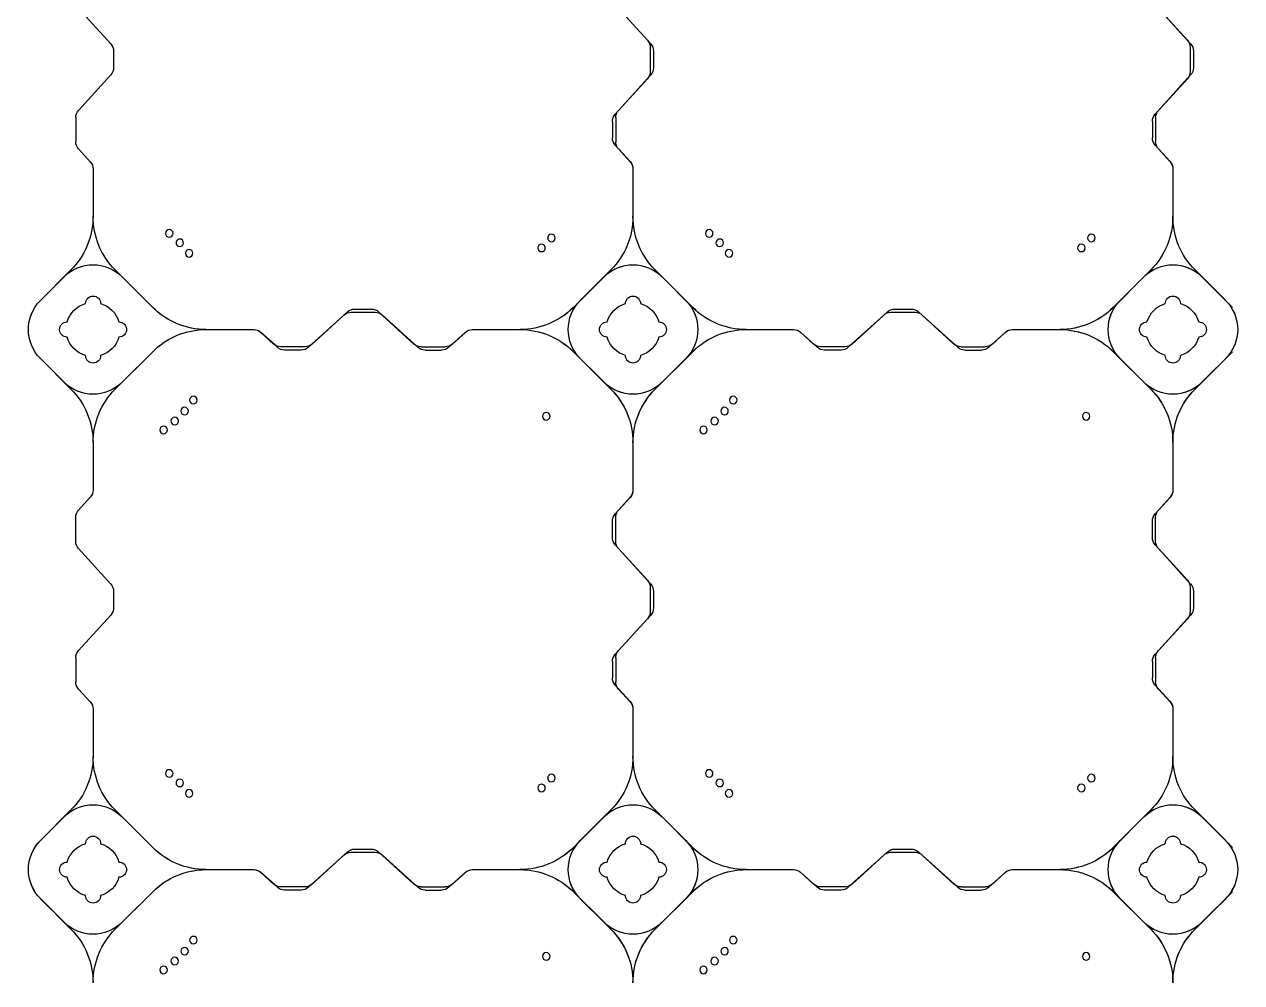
# Model space of a CAD drawing. Header units: millimetres. Extents: x -1612139 to -1260738, y 1141106 to 1536160.
# Drawn here: x -1336991 to -1335864, y 1191971 to 1192859 of the extents above; entities that cross this region are included whole.
import ezdxf

# ---------------------------------------------------------------- set-up
doc = ezdxf.new("R2010")
doc.units = ezdxf.units.MM
doc.header["$LTSCALE"] = 10
doc.layers.get('0').update_dxf_attribs({"linetype": 'CONTINUOUS'})
doc.layers.add('W-FLOAT_BOWL浮筒', color=253, linetype='CONTINUOUS')

# ---------------------------------------------------------------- blocks, each defined once
blk = doc.blocks.new('蓝色')
at = {"layer": 'W-FLOAT_BOWL浮筒', "color": 5}
for p, q in [((9061.6, -6979.1), (9026.8, -6944.4)), ((9451.1, -6979.1), (9485.8, -6944.4)), ((9561.6, -6979.1), (9526.8, -6944.4)), ((9951.1, -6979.1), (9985.8, -6944.4)), ((10061.6, -6979.1), (10026.8, -6944.4)), ((8957.5, -6972.8), (8985.8, -6944.5)), ((8957.5, -6972.7), (8979.4, -6950.8)), ((9033.2, -6950.8), (9061.5, -6979.1)), ((9479.5, -6950.8), (9451.2, -6979.1)), ((9457.5, -6972.8), (9485.8, -6944.5)), ((9457.5, -6972.7), (9479.4, -6950.8)), ((9555.2, -6972.8), (9526.8, -6944.5)), ((9533.2, -6950.8), (9555.2, -6972.7)), ((9533.2, -6950.8), (9561.5, -6979.1)), ((9979.5, -6950.8), (9951.2, -6979.1)), ((9957.5, -6972.8), (9985.8, -6944.5)), ((9957.5, -6972.7), (9979.4, -6950.8)), ((10055.2, -6972.8), (10026.8, -6944.5)), ((10033.2, -6950.8), (10055.2, -6972.7)), ((10033.2, -6950.8), (10061.5, -6979.1)), ((9173.5, -6986.2), (9161.6, -6997)), ((9177, -6983.2), (9161.8, -6997)), ((9202.5, -6983.6), (9180.2, -6983.6)), ((9199, -6980.6), (9183.7, -6980.6)), ((9205.7, -6983.2), (9238.5, -7013)), ((9209.2, -6986.2), (9242, -7016)), ((9303.5, -6986.2), (9270.7, -7016)), ((9307, -6983.2), (9274.2, -7013)), ((9310.2, -6983.6), (9332.5, -6983.6)), ((9313.7, -6980.6), (9329, -6980.6)), ((9335.7, -6983.2), (9350.9, -6997)), ((9339.2, -6986.2), (9351.1, -6997)), ((9673.5, -6986.2), (9661.6, -6997)), ((9677, -6983.2), (9661.8, -6997)), ((9702.5, -6983.6), (9680.2, -6983.6)), ((9699, -6980.6), (9683.7, -6980.6)), ((9705.7, -6983.2), (9738.5, -7013)), ((9709.2, -6986.2), (9742, -7016)), ((9803.5, -6986.2), (9770.7, -7016)), ((9807, -6983.2), (9774.2, -7013)), ((9810.2, -6983.6), (9832.5, -6983.6)), ((9813.7, -6980.6), (9829, -6980.6)), ((9835.7, -6983.2), (9850.9, -6997)), ((9839.2, -6986.2), (9851.1, -6997)), ((9110.9, -6999.6), (9155.1, -6999.6)), ((9110.9, -6999.6), (9154.9, -6999.6)), ((9357.6, -6999.6), (9401.6, -6999.6)), ((9357.8, -6999.6), (9401.6, -6999.6)), ((9610.9, -6999.6), (9655.1, -6999.6)), ((9610.9, -6999.6), (9654.9, -6999.6)), ((9857.6, -6999.6), (9901.6, -6999.6)), ((9857.8, -6999.6), (9901.6, -6999.6)), ((9026.8, -7054.9), (9061.6, -7020.1)), ((9033.2, -7048.4), (9061.5, -7020.1)), ((9245.2, -7015.6), (9267.5, -7015.6)), ((9248.7, -7018.6), (9264, -7018.6)), ((9485.8, -7054.9), (9451.1, -7020.1)), ((9479.5, -7048.4), (9451.2, -7020.1)), ((9526.8, -7054.9), (9561.6, -7020.1)), ((9533.2, -7048.4), (9561.5, -7020.1)), ((9745.2, -7015.6), (9767.5, -7015.6)), ((9748.7, -7018.6), (9764, -7018.6)), ((9985.8, -7054.9), (9951.1, -7020.1)), ((9979.5, -7048.4), (9951.2, -7020.1)), ((10026.8, -7054.9), (10061.6, -7020.1)), ((10033.2, -7048.4), (10061.5, -7020.1)), ((8979.4, -7048.4), (8957.5, -7026.5)), ((8957.5, -7026.5), (8985.8, -7054.8)), ((9479.4, -7048.4), (9457.5, -7026.5)), ((9457.5, -7026.5), (9485.8, -7054.8)), ((9555.2, -7026.5), (9526.8, -7054.8)), ((9555.2, -7026.5), (9533.2, -7048.4)), ((9979.4, -7048.4), (9957.5, -7026.5)), ((9957.5, -7026.5), (9985.8, -7054.8)), ((10055.2, -7026.5), (10026.8, -7054.8)), ((10055.2, -7026.5), (10033.2, -7048.4)), ((9006.3, -7148.2), (9006.3, -7104.2)), ((9506.3, -7148.4), (9506.3, -7104.2)), ((9506.3, -7148.2), (9506.3, -7104.2)), ((10006.3, -7148.4), (10006.3, -7104.2)), ((10006.3, -7148.2), (10006.3, -7104.2)), ((8992.9, -7166.8), (9003.7, -7154.9)), ((9489.9, -7170.3), (9503.7, -7155.1)), ((9492.9, -7166.8), (9503.7, -7154.9)), ((9989.9, -7170.3), (10003.7, -7155.1)), ((9992.9, -7166.8), (10003.7, -7154.9)), ((8990.3, -7195.8), (8990.3, -7173.5)), ((9487.3, -7192.3), (9487.3, -7177)), ((9490.3, -7195.8), (9490.3, -7173.5)), ((9987.3, -7192.3), (9987.3, -7177)), ((9990.3, -7195.8), (9990.3, -7173.5)), ((8992.9, -7202.5), (9022.7, -7235.3)), ((9489.9, -7199), (9519.7, -7231.8)), ((9492.9, -7202.5), (9522.7, -7235.3)), ((9989.9, -7199), (10019.7, -7231.8)), ((9992.9, -7202.5), (10022.7, -7235.3)), ((9025.3, -7257.3), (9025.3, -7242)), ((9522.3, -7260.8), (9522.3, -7238.5)), ((9525.3, -7257.3), (9525.3, -7242)), ((10022.3, -7260.8), (10022.3, -7238.5)), ((10025.3, -7257.3), (10025.3, -7242)), ((8992.9, -7296.8), (9022.7, -7264)), ((9489.9, -7300.3), (9519.7, -7267.5)), ((9492.9, -7296.8), (9522.7, -7264)), ((9989.9, -7300.3), (10019.7, -7267.5)), ((9992.9, -7296.8), (10022.7, -7264)), ((8990.3, -7303.5), (8990.3, -7325.8)), ((9490.3, -7303.5), (9490.3, -7325.8)), ((9990.3, -7303.5), (9990.3, -7325.8)), ((9487.3, -7307), (9487.3, -7322.3)), ((9987.3, -7307), (9987.3, -7322.3)), ((8992.9, -7332.5), (9003.7, -7344.4)), ((9489.9, -7329), (9503.7, -7344.2)), ((9492.9, -7332.5), (9503.7, -7344.4)), ((9989.9, -7329), (10003.7, -7344.2)), ((9992.9, -7332.5), (10003.7, -7344.4)), ((9006.3, -7394.9), (9006.3, -7351.1)), ((9506.3, -7394.9), (9506.3, -7350.9)), ((9506.3, -7394.9), (9506.3, -7351.1)), ((10006.3, -7394.9), (10006.3, -7350.9)), ((10006.3, -7394.9), (10006.3, -7351.1)), ((8957.5, -7472.8), (8985.8, -7444.5)), ((8957.5, -7472.7), (8979.4, -7450.8)), ((9061.6, -7479.1), (9026.8, -7444.4)), ((9033.2, -7450.8), (9061.5, -7479.1)), ((9451.1, -7479.1), (9485.8, -7444.4)), ((9479.5, -7450.8), (9451.2, -7479.1)), ((9457.5, -7472.8), (9485.8, -7444.5)), ((9457.5, -7472.7), (9479.4, -7450.8)), ((9561.6, -7479.1), (9526.8, -7444.4)), ((9555.2, -7472.8), (9526.8, -7444.5)), ((9533.2, -7450.8), (9555.2, -7472.7)), ((9533.2, -7450.8), (9561.5, -7479.1)), ((9951.1, -7479.1), (9985.8, -7444.4)), ((9979.5, -7450.8), (9951.2, -7479.1)), ((9957.5, -7472.8), (9985.8, -7444.5)), ((9957.5, -7472.7), (9979.4, -7450.8)), ((10061.6, -7479.1), (10026.8, -7444.4)), ((10055.2, -7472.8), (10026.8, -7444.5)), ((10033.2, -7450.8), (10055.2, -7472.7)), ((10033.2, -7450.8), (10061.5, -7479.1)), ((9177, -7483.2), (9161.8, -7497)), ((9202.5, -7483.6), (9180.2, -7483.6)), ((9199, -7480.6), (9183.7, -7480.6)), ((9205.7, -7483.2), (9238.5, -7513)), ((9307, -7483.2), (9274.2, -7513)), ((9310.2, -7483.6), (9332.5, -7483.6)), ((9313.7, -7480.6), (9329, -7480.6)), ((9335.7, -7483.2), (9350.9, -7497)), ((9677, -7483.2), (9661.8, -7497)), ((9702.5, -7483.6), (9680.2, -7483.6)), ((9699, -7480.6), (9683.7, -7480.6)), ((9705.7, -7483.2), (9738.5, -7513)), ((9807, -7483.2), (9774.2, -7513)), ((9810.2, -7483.6), (9832.5, -7483.6)), ((9813.7, -7480.6), (9829, -7480.6)), ((9835.7, -7483.2), (9850.9, -7497)), ((9173.5, -7486.2), (9161.6, -7497)), ((9209.2, -7486.2), (9242, -7516)), ((9303.5, -7486.2), (9270.7, -7516)), ((9339.2, -7486.2), (9351.1, -7497)), ((9673.5, -7486.2), (9661.6, -7497)), ((9709.2, -7486.2), (9742, -7516)), ((9803.5, -7486.2), (9770.7, -7516)), ((9839.2, -7486.2), (9851.1, -7497)), ((9110.9, -7499.6), (9155.1, -7499.6)), ((9110.9, -7499.6), (9154.9, -7499.6)), ((9357.6, -7499.6), (9401.6, -7499.6)), ((9357.8, -7499.6), (9401.6, -7499.6)), ((9610.9, -7499.6), (9655.1, -7499.6)), ((9610.9, -7499.6), (9654.9, -7499.6)), ((9857.6, -7499.6), (9901.6, -7499.6)), ((9857.8, -7499.6), (9901.6, -7499.6)), ((9245.2, -7515.6), (9267.5, -7515.6)), ((9248.7, -7518.6), (9264, -7518.6)), ((9745.2, -7515.6), (9767.5, -7515.6)), ((9748.7, -7518.6), (9764, -7518.6)), ((8979.4, -7548.4), (8957.5, -7526.5)), ((8957.5, -7526.5), (8985.8, -7554.8)), ((9026.8, -7554.9), (9061.6, -7520.1)), ((9033.2, -7548.4), (9061.5, -7520.1)), ((9485.8, -7554.9), (9451.1, -7520.1)), ((9479.5, -7548.4), (9451.2, -7520.1)), ((9479.4, -7548.4), (9457.5, -7526.5)), ((9457.5, -7526.5), (9485.8, -7554.8)), ((9526.8, -7554.9), (9561.6, -7520.1)), ((9555.2, -7526.5), (9526.8, -7554.8)), ((9533.2, -7548.4), (9561.5, -7520.1)), ((9555.2, -7526.5), (9533.2, -7548.4)), ((9985.8, -7554.9), (9951.1, -7520.1)), ((9979.5, -7548.4), (9951.2, -7520.1)), ((9979.4, -7548.4), (9957.5, -7526.5)), ((9957.5, -7526.5), (9985.8, -7554.8)), ((10026.8, -7554.9), (10061.6, -7520.1)), ((10055.2, -7526.5), (10026.8, -7554.8)), ((10033.2, -7548.4), (10061.5, -7520.1)), ((10055.2, -7526.5), (10033.2, -7548.4)), ((9006.3, -7648.2), (9006.3, -7604.2)), ((9506.3, -7648.4), (9506.3, -7604.2)), ((9506.3, -7648.2), (9506.3, -7604.2)), ((10006.3, -7648.4), (10006.3, -7604.2)), ((10006.3, -7648.2), (10006.3, -7604.2)), ((8992.9, -7666.8), (9003.7, -7654.9)), ((9489.9, -7670.3), (9503.7, -7655.1)), ((9492.9, -7666.8), (9503.7, -7654.9)), ((9989.9, -7670.3), (10003.7, -7655.1)), ((9992.9, -7666.8), (10003.7, -7654.9)), ((8990.3, -7695.8), (8990.3, -7673.5)), ((9487.3, -7692.3), (9487.3, -7677)), ((9490.3, -7695.8), (9490.3, -7673.5)), ((9987.3, -7692.3), (9987.3, -7677)), ((9990.3, -7695.8), (9990.3, -7673.5)), ((9489.9, -7699), (9519.7, -7731.8)), ((9989.9, -7699), (10019.7, -7731.8)), ((8992.9, -7702.5), (9022.7, -7735.3)), ((9492.9, -7702.5), (9522.7, -7735.3)), ((9992.9, -7702.5), (10022.7, -7735.3)), ((9025.3, -7757.3), (9025.3, -7742)), ((9522.3, -7760.8), (9522.3, -7738.5)), ((9525.3, -7757.3), (9525.3, -7742)), ((10022.3, -7760.8), (10022.3, -7738.5)), ((10025.3, -7757.3), (10025.3, -7742)), ((8992.9, -7796.8), (9022.7, -7764)), ((9492.9, -7796.8), (9522.7, -7764)), ((9992.9, -7796.8), (10022.7, -7764)), ((9489.9, -7800.3), (9519.7, -7767.5)), ((9989.9, -7800.3), (10019.7, -7767.5))]:
    blk.add_line(p, q, dxfattribs=at)
for centre in [(9071.6, -6906.7), (9571.6, -6906.7), (9081.9, -6914.9), (9091.1, -6924.1), (9426, -6919.3), (9581.9, -6914.9), (9591.1, -6924.1), (9926, -6919.3), (9099.2, -6934.3), (9599.2, -6934.3), (9095.3, -7070.2), (9595.3, -7070.2), (9086.6, -7079.9), (9421.6, -7075.2), (9586.6, -7079.9), (9921.6, -7075.2), (9076.9, -7088.6), (9430.8, -7084.4), (9576.9, -7088.6), (9930.8, -7084.4), (9071.6, -7406.7), (9571.6, -7406.7), (9081.9, -7414.9), (9426, -7419.3), (9581.9, -7414.9), (9926, -7419.3), (9091.1, -7424.1), (9591.1, -7424.1), (9099.2, -7434.3), (9599.2, -7434.3), (9095.3, -7570.2), (9421.6, -7575.2), (9595.3, -7570.2), (9921.6, -7575.2), (9076.9, -7588.6), (9086.6, -7579.9), (9430.8, -7584.4), (9576.9, -7588.6), (9586.6, -7579.9), (9930.8, -7584.4)]:
    blk.add_circle(centre, 3.5, dxfattribs=at)
for centre, radius, start, end in [((8936.3, -6895), 70, 315, 0), ((9076.3, -6894.9), 70, 180, 225), ((9436.3, -6894.9), 70, 315, 0), ((9436.3, -6895), 70, 315, 0), ((9576.3, -6894.9), 70, 180, 225), ((9576.3, -6895), 70, 180, 225), ((9936.3, -6894.9), 70, 315, 0), ((9936.3, -6895), 70, 315, 0), ((10076.3, -6894.9), 70, 180, 225), ((10076.3, -6895), 70, 180, 225), ((9006.3, -6977.7), 38, 45, 135), ((9506.3, -6977.7), 38, 45, 135), ((9506.4, -6977.7), 38, 45, 135), ((10006.3, -6977.7), 38, 45, 135), ((10006.4, -6977.7), 38, 45, 135), ((8984.4, -6999.6), 38, 135, 225), ((8984.4, -6999.7), 38, 135, 225), ((9006.3, -6999.6), 25, 106.2602, 163.7398), ((9006.3, -6999.6), 25, 106.2602, 163.7398), ((9006.3, -6975.6), 7, 0, 180), ((9006.3, -6975.6), 7, 0, 180), ((9006.3, -6999.6), 25, 16.2602, 73.7398), ((9006.3, -6999.6), 25, 16.2602, 73.7398), ((9484.4, -6999.6), 38, 135, 225), ((9484.4, -6999.7), 38, 135, 225), ((9506.3, -6999.6), 25, 106.2602, 163.7398), ((9506.3, -6999.6), 25, 106.2602, 163.7398), ((9506.3, -6999.6), 25, 106.2602, 163.7398), ((9506.3, -6999.6), 25, 106.2602, 163.7398), ((9506.3, -6975.6), 7, 0, 180), ((9506.3, -6975.6), 7, 0, 180), ((9506.3, -6975.6), 7, 0, 180), ((9506.3, -6975.6), 7, 0, 180), ((9506.3, -6999.6), 25, 16.2602, 73.7398), ((9506.3, -6999.6), 25, 16.2602, 73.7398), ((9506.3, -6999.6), 25, 16.2602, 73.7398), ((9506.3, -6999.6), 25, 16.2602, 73.7398), ((9528.3, -6999.6), 38, 315, 45), ((9528.3, -6999.7), 38, 315, 45), ((9984.4, -6999.6), 38, 135, 225), ((9984.4, -6999.7), 38, 135, 225), ((10006.3, -6999.6), 25, 106.2602, 163.7398), ((10006.3, -6999.6), 25, 106.2602, 163.7398), ((10006.3, -6999.6), 25, 106.2602, 163.7398), ((10006.3, -6999.6), 25, 106.2602, 163.7398), ((10006.3, -6975.6), 7, 0, 180), ((10006.3, -6975.6), 7, 0, 180), ((10006.3, -6975.6), 7, 0, 180), ((10006.3, -6975.6), 7, 0, 180), ((10006.3, -6999.6), 25, 16.2602, 73.7398), ((10006.3, -6999.6), 25, 16.2602, 73.7398), ((10006.3, -6999.6), 25, 16.2602, 73.7398), ((10006.3, -6999.6), 25, 16.2602, 73.7398), ((10028.3, -6999.6), 38, 315, 45), ((10028.3, -6999.7), 38, 315, 45), ((9111, -6929.6), 70, 225, 270), ((9111.1, -6929.6), 70, 225, 270), ((9180.2, -6993.6), 10, 90, 132.2737), ((9183.7, -6990.6), 10, 90, 132.2737), ((9199, -6990.6), 10, 47.7263, 90), ((9202.5, -6993.6), 10, 47.7263, 90), ((9310.2, -6993.6), 10, 90, 132.2737), ((9313.7, -6990.6), 10, 90, 132.2737), ((9329, -6990.6), 10, 47.7263, 90), ((9332.5, -6993.6), 10, 47.7263, 90), ((9401.6, -6929.6), 70, 270, 315), ((9401.7, -6929.6), 70, 270, 315), ((9611, -6929.6), 70, 225, 270), ((9611.1, -6929.6), 70, 225, 270), ((9680.2, -6993.6), 10, 90, 132.2737), ((9683.7, -6990.6), 10, 90, 132.2737), ((9699, -6990.6), 10, 47.7263, 90), ((9702.5, -6993.6), 10, 47.7263, 90), ((9810.2, -6993.6), 10, 90, 132.2737), ((9813.7, -6990.6), 10, 90, 132.2737), ((9829, -6990.6), 10, 47.7263, 90), ((9832.5, -6993.6), 10, 47.7263, 90), ((9901.6, -6929.6), 70, 270, 315), ((9901.7, -6929.6), 70, 270, 315), ((8982.3, -6999.6), 7, 90, 270), ((8982.3, -6999.6), 7, 90, 270), ((9030.3, -6999.6), 7, 270, 90), ((9030.3, -6999.6), 7, 270, 90), ((9111, -7069.6), 70, 90, 135), ((9111.1, -7069.6), 70, 90, 135), ((9154.9, -6989.6), 10, 270, 312.2737), ((9155.1, -6989.6), 10, 270, 312.2737), ((9357.6, -6989.6), 10, 227.7263, 270), ((9357.8, -6989.6), 10, 227.7263, 270), ((9401.6, -7069.6), 70, 45, 90), ((9401.7, -7069.6), 70, 45, 90), ((9482.3, -6999.6), 7, 90, 270), ((9482.3, -6999.6), 7, 90, 270), ((9482.3, -6999.6), 7, 90, 270), ((9482.3, -6999.6), 7, 90, 270), ((9530.3, -6999.6), 7, 270, 90), ((9530.3, -6999.6), 7, 270, 90), ((9530.3, -6999.6), 7, 270, 90), ((9530.3, -6999.6), 7, 270, 90), ((9611, -7069.6), 70, 90, 135), ((9611.1, -7069.6), 70, 90, 135), ((9654.9, -6989.6), 10, 270, 312.2737), ((9655.1, -6989.6), 10, 270, 312.2737), ((9857.6, -6989.6), 10, 227.7263, 270), ((9857.8, -6989.6), 10, 227.7263, 270), ((9901.6, -7069.6), 70, 45, 90), ((9901.7, -7069.6), 70, 45, 90), ((9982.3, -6999.6), 7, 90, 270), ((9982.3, -6999.6), 7, 90, 270), ((9982.3, -6999.6), 7, 90, 270), ((9982.3, -6999.6), 7, 90, 270), ((10030.3, -6999.6), 7, 270, 90), ((10030.3, -6999.6), 7, 270, 90), ((10030.3, -6999.6), 7, 270, 90), ((10030.3, -6999.6), 7, 270, 90), ((9006.3, -6999.6), 25, 196.2602, 253.7398), ((9006.3, -6999.6), 25, 196.2602, 253.7398), ((9006.3, -6999.6), 25, 286.2602, 343.7398), ((9006.3, -6999.6), 25, 286.2602, 343.7398), ((9506.3, -6999.6), 25, 196.2602, 253.7398), ((9506.3, -6999.6), 25, 196.2602, 253.7398), ((9506.3, -6999.6), 25, 196.2602, 253.7398), ((9506.3, -6999.6), 25, 196.2602, 253.7398), ((9506.3, -6999.6), 25, 286.2602, 343.7398), ((9506.3, -6999.6), 25, 286.2602, 343.7398), ((9506.3, -6999.6), 25, 286.2602, 343.7398), ((9506.3, -6999.6), 25, 286.2602, 343.7398), ((10006.3, -6999.6), 25, 196.2602, 253.7398), ((10006.3, -6999.6), 25, 196.2602, 253.7398), ((10006.3, -6999.6), 25, 196.2602, 253.7398), ((10006.3, -6999.6), 25, 196.2602, 253.7398), ((10006.3, -6999.6), 25, 286.2602, 343.7398), ((10006.3, -6999.6), 25, 286.2602, 343.7398), ((10006.3, -6999.6), 25, 286.2602, 343.7398), ((10006.3, -6999.6), 25, 286.2602, 343.7398), ((9245.2, -7005.6), 10, 227.7263, 270), ((9248.7, -7008.6), 10, 227.7263, 270), ((9264, -7008.6), 10, 270, 312.2737), ((9267.5, -7005.6), 10, 270, 312.2737), ((9745.2, -7005.6), 10, 227.7263, 270), ((9748.7, -7008.6), 10, 227.7263, 270), ((9764, -7008.6), 10, 270, 312.2737), ((9767.5, -7005.6), 10, 270, 312.2737), ((9006.3, -7023.6), 7, 180, 0), ((9006.3, -7023.6), 7, 180, 0), ((9506.3, -7023.6), 7, 180, 0), ((9506.3, -7023.6), 7, 180, 0), ((9506.3, -7023.6), 7, 180, 0), ((9506.3, -7023.6), 7, 180, 0), ((10006.3, -7023.6), 7, 180, 0), ((10006.3, -7023.6), 7, 180, 0), ((10006.3, -7023.6), 7, 180, 0), ((10006.3, -7023.6), 7, 180, 0), ((9006.3, -7021.6), 38, 225, 315), ((8936.3, -7104.3), 70, 0, 45), ((9076.3, -7104.3), 70, 135, 180), ((9506.3, -7021.6), 38, 225, 315), ((9506.4, -7021.6), 38, 225, 315), ((9436.3, -7104.3), 70, 0, 45), ((9436.3, -7104.3), 70, 0, 45), ((9576.3, -7104.3), 70, 135, 180), ((9576.3, -7104.3), 70, 135, 180), ((10006.3, -7021.6), 38, 225, 315), ((10006.4, -7021.6), 38, 225, 315), ((9936.3, -7104.3), 70, 0, 45), ((9936.3, -7104.3), 70, 0, 45), ((10076.3, -7104.3), 70, 135, 180), ((10076.3, -7104.3), 70, 135, 180), ((8996.3, -7148.2), 10, 317.7263, 0), ((9496.3, -7148.2), 10, 317.7263, 0), ((9496.3, -7148.4), 10, 317.7263, 0), ((9996.3, -7148.2), 10, 317.7263, 0), ((9996.3, -7148.4), 10, 317.7263, 0), ((9000.3, -7173.5), 10, 137.7263, 180), ((9500.3, -7173.5), 10, 137.7263, 180), ((10000.3, -7173.5), 10, 137.7263, 180), ((9497.3, -7177), 10, 137.7263, 180), ((9997.3, -7177), 10, 137.7263, 180), ((9497.3, -7192.3), 10, 180, 222.2737), ((9997.3, -7192.3), 10, 180, 222.2737), ((9000.3, -7195.8), 10, 180, 222.2737), ((9500.3, -7195.8), 10, 180, 222.2737), ((10000.3, -7195.8), 10, 180, 222.2737), ((9015.3, -7242), 10, 0, 42.2737), ((9512.3, -7238.5), 10, 0, 42.2737), ((9515.3, -7242), 10, 0, 42.2737), ((10012.3, -7238.5), 10, 0, 42.2737), ((10015.3, -7242), 10, 0, 42.2737), ((9015.3, -7257.3), 10, 317.7263, 0), ((9515.3, -7257.3), 10, 317.7263, 0), ((10015.3, -7257.3), 10, 317.7263, 0), ((9512.3, -7260.8), 10, 317.7263, 0), ((10012.3, -7260.8), 10, 317.7263, 0), ((9000.3, -7303.5), 10, 137.7263, 180), ((9497.3, -7307), 10, 137.7263, 180), ((9500.3, -7303.5), 10, 137.7263, 180), ((9997.3, -7307), 10, 137.7263, 180), ((10000.3, -7303.5), 10, 137.7263, 180), ((9000.3, -7325.8), 10, 180, 222.2737), ((9497.3, -7322.3), 10, 180, 222.2737), ((9500.3, -7325.8), 10, 180, 222.2737), ((9997.3, -7322.3), 10, 180, 222.2737), ((10000.3, -7325.8), 10, 180, 222.2737), ((8996.3, -7351.1), 10, 0, 42.2737), ((9496.3, -7350.9), 10, 0, 42.2737), ((9496.3, -7351.1), 10, 0, 42.2737), ((9996.3, -7350.9), 10, 0, 42.2737), ((9996.3, -7351.1), 10, 0, 42.2737), ((8936.3, -7395), 70, 315, 0), ((9076.3, -7394.9), 70, 180, 225), ((9436.3, -7394.9), 70, 315, 0), ((9436.3, -7395), 70, 315, 0), ((9576.3, -7394.9), 70, 180, 225), ((9576.3, -7395), 70, 180, 225), ((9936.3, -7394.9), 70, 315, 0), ((9936.3, -7395), 70, 315, 0), ((10076.3, -7394.9), 70, 180, 225), ((10076.3, -7395), 70, 180, 225), ((9006.3, -7477.7), 38, 45, 135), ((9506.3, -7477.7), 38, 45, 135), ((9506.4, -7477.7), 38, 45, 135), ((10006.3, -7477.7), 38, 45, 135), ((10006.4, -7477.7), 38, 45, 135), ((8984.4, -7499.6), 38, 135, 225), ((8984.4, -7499.7), 38, 135, 225), ((9006.3, -7475.6), 7, 0, 180), ((9006.3, -7475.6), 7, 0, 180), ((9484.4, -7499.6), 38, 135, 225), ((9484.4, -7499.7), 38, 135, 225), ((9506.3, -7475.6), 7, 0, 180), ((9506.3, -7475.6), 7, 0, 180), ((9506.3, -7475.6), 7, 0, 180), ((9506.3, -7475.6), 7, 0, 180), ((9528.3, -7499.6), 38, 315, 45), ((9528.3, -7499.7), 38, 315, 45), ((9984.4, -7499.6), 38, 135, 225), ((9984.4, -7499.7), 38, 135, 225), ((10006.3, -7475.6), 7, 0, 180), ((10006.3, -7475.6), 7, 0, 180), ((10006.3, -7475.6), 7, 0, 180), ((10006.3, -7475.6), 7, 0, 180), ((10028.3, -7499.6), 38, 315, 45), ((10028.3, -7499.7), 38, 315, 45), ((9006.3, -7499.6), 25, 106.2602, 163.7398), ((9006.3, -7499.6), 25, 106.2602, 163.7398), ((9006.3, -7499.6), 25, 16.2602, 73.7398), ((9006.3, -7499.6), 25, 16.2602, 73.7398), ((9111, -7429.6), 70, 225, 270), ((9111.1, -7429.6), 70, 225, 270), ((9180.2, -7493.6), 10, 90, 132.2737), ((9183.7, -7490.6), 10, 90, 132.2737), ((9199, -7490.6), 10, 47.7263, 90), ((9202.5, -7493.6), 10, 47.7263, 90), ((9310.2, -7493.6), 10, 90, 132.2737), ((9313.7, -7490.6), 10, 90, 132.2737), ((9329, -7490.6), 10, 47.7263, 90), ((9332.5, -7493.6), 10, 47.7263, 90), ((9401.6, -7429.6), 70, 270, 315), ((9401.7, -7429.6), 70, 270, 315), ((9506.3, -7499.6), 25, 106.2602, 163.7398), ((9506.3, -7499.6), 25, 106.2602, 163.7398), ((9506.3, -7499.6), 25, 106.2602, 163.7398), ((9506.3, -7499.6), 25, 106.2602, 163.7398), ((9506.3, -7499.6), 25, 16.2602, 73.7398), ((9506.3, -7499.6), 25, 16.2602, 73.7398), ((9506.3, -7499.6), 25, 16.2602, 73.7398), ((9506.3, -7499.6), 25, 16.2602, 73.7398), ((9611, -7429.6), 70, 225, 270), ((9611.1, -7429.6), 70, 225, 270), ((9680.2, -7493.6), 10, 90, 132.2737), ((9683.7, -7490.6), 10, 90, 132.2737), ((9699, -7490.6), 10, 47.7263, 90), ((9702.5, -7493.6), 10, 47.7263, 90), ((9810.2, -7493.6), 10, 90, 132.2737), ((9813.7, -7490.6), 10, 90, 132.2737), ((9829, -7490.6), 10, 47.7263, 90), ((9832.5, -7493.6), 10, 47.7263, 90), ((9901.6, -7429.6), 70, 270, 315), ((9901.7, -7429.6), 70, 270, 315), ((10006.3, -7499.6), 25, 106.2602, 163.7398), ((10006.3, -7499.6), 25, 106.2602, 163.7398), ((10006.3, -7499.6), 25, 106.2602, 163.7398), ((10006.3, -7499.6), 25, 106.2602, 163.7398), ((10006.3, -7499.6), 25, 16.2602, 73.7398), ((10006.3, -7499.6), 25, 16.2602, 73.7398), ((10006.3, -7499.6), 25, 16.2602, 73.7398), ((10006.3, -7499.6), 25, 16.2602, 73.7398), ((8982.3, -7499.6), 7, 90, 270), ((8982.3, -7499.6), 7, 90, 270), ((9030.3, -7499.6), 7, 270, 90), ((9030.3, -7499.6), 7, 270, 90), ((9482.3, -7499.6), 7, 90, 270), ((9482.3, -7499.6), 7, 90, 270), ((9482.3, -7499.6), 7, 90, 270), ((9482.3, -7499.6), 7, 90, 270), ((9530.3, -7499.6), 7, 270, 90), ((9530.3, -7499.6), 7, 270, 90), ((9530.3, -7499.6), 7, 270, 90), ((9530.3, -7499.6), 7, 270, 90), ((9982.3, -7499.6), 7, 90, 270), ((9982.3, -7499.6), 7, 90, 270), ((9982.3, -7499.6), 7, 90, 270), ((9982.3, -7499.6), 7, 90, 270), ((10030.3, -7499.6), 7, 270, 90), ((10030.3, -7499.6), 7, 270, 90), ((10030.3, -7499.6), 7, 270, 90), ((10030.3, -7499.6), 7, 270, 90), ((9006.3, -7499.6), 25, 196.2602, 253.7398), ((9006.3, -7499.6), 25, 196.2602, 253.7398), ((9006.3, -7499.6), 25, 286.2602, 343.7398), ((9006.3, -7499.6), 25, 286.2602, 343.7398), ((9111, -7569.6), 70, 90, 135), ((9111.1, -7569.6), 70, 90, 135), ((9154.9, -7489.6), 10, 270, 312.2737), ((9155.1, -7489.6), 10, 270, 312.2737), ((9357.6, -7489.6), 10, 227.7263, 270), ((9357.8, -7489.6), 10, 227.7263, 270), ((9401.6, -7569.6), 70, 45, 90), ((9401.7, -7569.6), 70, 45, 90), ((9506.3, -7499.6), 25, 196.2602, 253.7398), ((9506.3, -7499.6), 25, 196.2602, 253.7398), ((9506.3, -7499.6), 25, 196.2602, 253.7398), ((9506.3, -7499.6), 25, 196.2602, 253.7398), ((9506.3, -7499.6), 25, 286.2602, 343.7398), ((9506.3, -7499.6), 25, 286.2602, 343.7398), ((9506.3, -7499.6), 25, 286.2602, 343.7398), ((9506.3, -7499.6), 25, 286.2602, 343.7398), ((9611, -7569.6), 70, 90, 135), ((9611.1, -7569.6), 70, 90, 135), ((9654.9, -7489.6), 10, 270, 312.2737), ((9655.1, -7489.6), 10, 270, 312.2737), ((9857.6, -7489.6), 10, 227.7263, 270), ((9857.8, -7489.6), 10, 227.7263, 270), ((9901.6, -7569.6), 70, 45, 90), ((9901.7, -7569.6), 70, 45, 90), ((10006.3, -7499.6), 25, 196.2602, 253.7398), ((10006.3, -7499.6), 25, 196.2602, 253.7398), ((10006.3, -7499.6), 25, 196.2602, 253.7398), ((10006.3, -7499.6), 25, 196.2602, 253.7398), ((10006.3, -7499.6), 25, 286.2602, 343.7398), ((10006.3, -7499.6), 25, 286.2602, 343.7398), ((10006.3, -7499.6), 25, 286.2602, 343.7398), ((10006.3, -7499.6), 25, 286.2602, 343.7398), ((9245.2, -7505.6), 10, 227.7263, 270), ((9248.7, -7508.6), 10, 227.7263, 270), ((9264, -7508.6), 10, 270, 312.2737), ((9267.5, -7505.6), 10, 270, 312.2737), ((9745.2, -7505.6), 10, 227.7263, 270), ((9748.7, -7508.6), 10, 227.7263, 270), ((9764, -7508.6), 10, 270, 312.2737), ((9767.5, -7505.6), 10, 270, 312.2737), ((9006.3, -7523.6), 7, 180, 0), ((9006.3, -7523.6), 7, 180, 0), ((9506.3, -7523.6), 7, 180, 0), ((9506.3, -7523.6), 7, 180, 0), ((9506.3, -7523.6), 7, 180, 0), ((9506.3, -7523.6), 7, 180, 0), ((10006.3, -7523.6), 7, 180, 0), ((10006.3, -7523.6), 7, 180, 0), ((10006.3, -7523.6), 7, 180, 0), ((10006.3, -7523.6), 7, 180, 0), ((9006.3, -7521.6), 38, 225, 315), ((9506.3, -7521.6), 38, 225, 315), ((9506.4, -7521.6), 38, 225, 315), ((10006.3, -7521.6), 38, 225, 315), ((10006.4, -7521.6), 38, 225, 315), ((8936.3, -7604.3), 70, 0, 45), ((9076.3, -7604.3), 70, 135, 180), ((9436.3, -7604.3), 70, 0, 45), ((9436.3, -7604.3), 70, 0, 45), ((9576.3, -7604.3), 70, 135, 180), ((9576.3, -7604.3), 70, 135, 180), ((9936.3, -7604.3), 70, 0, 45), ((9936.3, -7604.3), 70, 0, 45), ((10076.3, -7604.3), 70, 135, 180), ((10076.3, -7604.3), 70, 135, 180), ((8996.3, -7648.2), 10, 317.7263, 0), ((9496.3, -7648.2), 10, 317.7263, 0), ((9496.3, -7648.4), 10, 317.7263, 0), ((9996.3, -7648.2), 10, 317.7263, 0), ((9996.3, -7648.4), 10, 317.7263, 0), ((9000.3, -7673.5), 10, 137.7263, 180), ((9497.3, -7677), 10, 137.7263, 180), ((9500.3, -7673.5), 10, 137.7263, 180), ((9997.3, -7677), 10, 137.7263, 180), ((10000.3, -7673.5), 10, 137.7263, 180), ((9000.3, -7695.8), 10, 180, 222.2737), ((9497.3, -7692.3), 10, 180, 222.2737), ((9500.3, -7695.8), 10, 180, 222.2737), ((9997.3, -7692.3), 10, 180, 222.2737), ((10000.3, -7695.8), 10, 180, 222.2737), ((9512.3, -7738.5), 10, 0, 42.2737), ((10012.3, -7738.5), 10, 0, 42.2737), ((9015.3, -7742), 10, 0, 42.2737), ((9515.3, -7742), 10, 0, 42.2737), ((10015.3, -7742), 10, 0, 42.2737), ((9015.3, -7757.3), 10, 317.7263, 0), ((9512.3, -7760.8), 10, 317.7263, 0), ((9515.3, -7757.3), 10, 317.7263, 0), ((10012.3, -7760.8), 10, 317.7263, 0), ((10015.3, -7757.3), 10, 317.7263, 0)]:
    blk.add_arc(centre, radius, start, end, dxfattribs=at)

msp = doc.modelspace()

# ---------------------------------------------------------------- block references
at = {"xscale": -1, "rotation": 180}
msp.add_blockref('蓝色', (-1345933.8, 1185076.5), dxfattribs=at)

doc.saveas('drawing.dxf')
